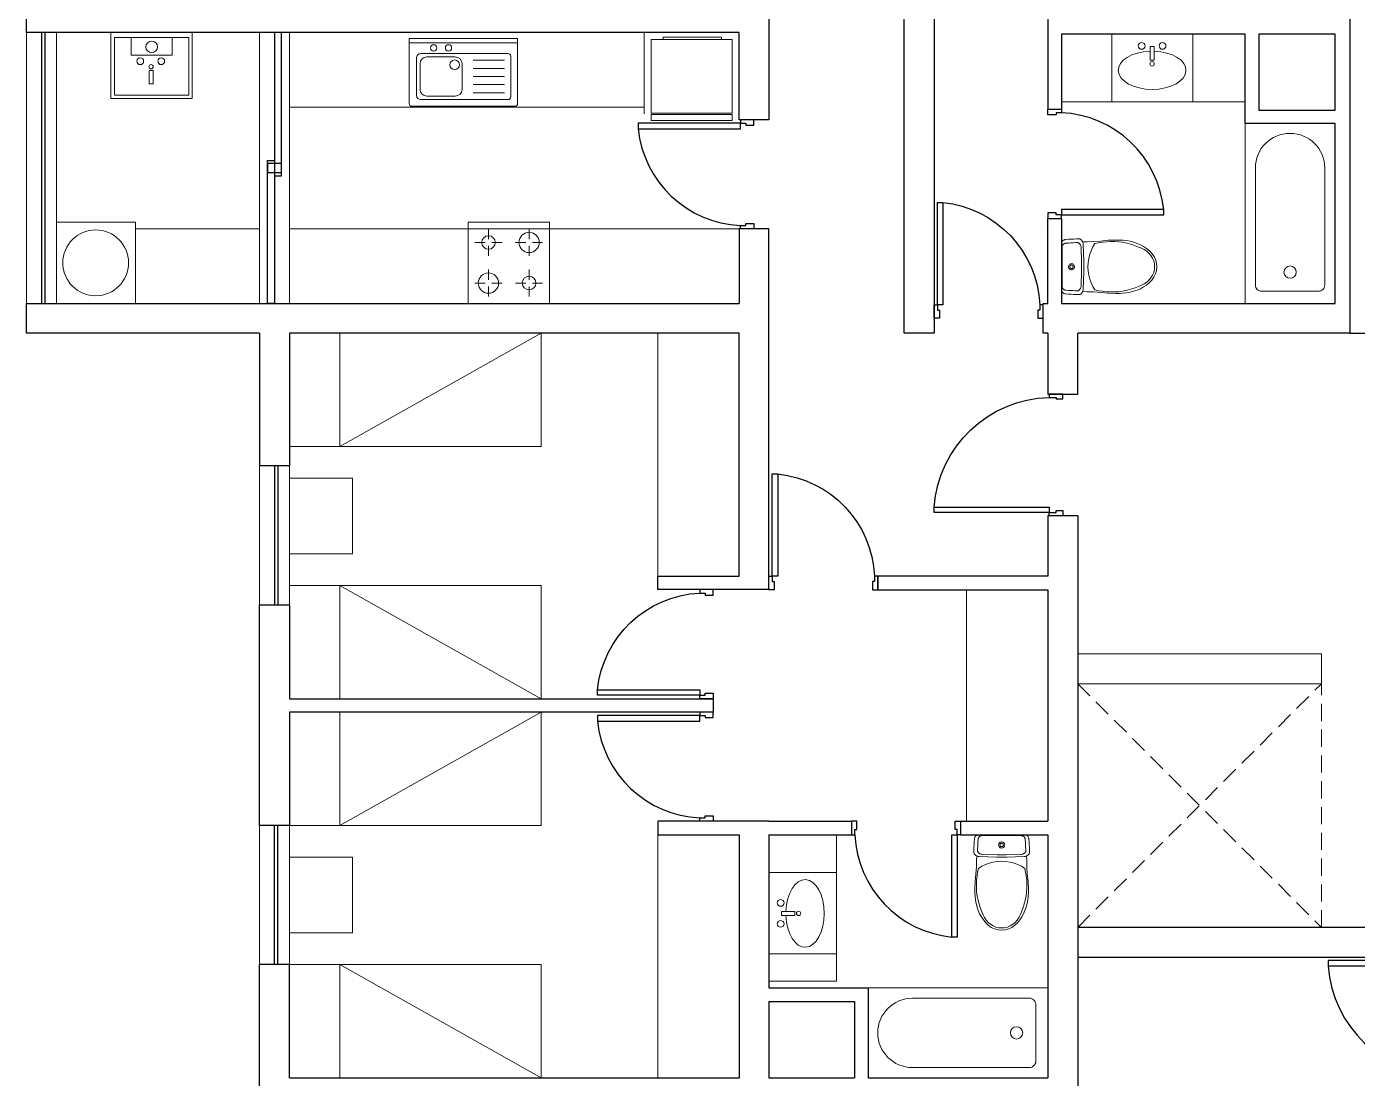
# Model space of a CAD drawing. Header units: inches. Extents: x -2542 to 2785, y 47 to 8827.
# Drawn here: x 308 to 1291, y 4863 to 5640 of the extents above; entities that cross this region are included whole.
import ezdxf

# ---------------------------------------------------------------- set-up
doc = ezdxf.new("R2010")
doc.units = ezdxf.units.IN
doc.header["$MEASUREMENT"] = 0
doc.linetypes.add('DASHED', pattern=[19.05, 12.7, -6.35])
doc.linetypes.add('HIDDEN', pattern=[0.375, 0.25, -0.125])
for name, color, linetype, lineweight in [('01 BLOQUES MUEBLES', 252, 'Continuous', 13), ('01 MUROS', 250, 'Continuous', 9), ('AR-PROYECCION', 7, 'Continuous', 9), ('MURO', 250, 'Continuous', 20)]:
    doc.layers.add(name, color=color, linetype=linetype, lineweight=lineweight)
for name, color, linetype in [('AR-ARTEFACTOS', 7, 'Continuous'), ('PROYECCIÓN', 250, 'DASHED'), ('PUERTA', 252, 'Continuous')]:
    doc.layers.add(name, color=color, linetype=linetype)
doc.layers.add('VIEWPORT', color=2, linetype='Continuous', lineweight=15, plot=False)

# ---------------------------------------------------------------- blocks, each defined once
blk = doc.blocks.new('tina')
at = {"layer": '01 BLOQUES MUEBLES'}
blk.add_lwpolyline([(5757.56, 7708.34), (5757.56, 7575.59), (5823.94, 7575.59), (5823.94, 7708.34)], close=True, dxfattribs=at)
blk.add_lwpolyline([(5765.15, 7694.69), (5765.15, 7608.35, 0.999997), (5816.35, 7608.35), (5816.35, 7694.69, 0.414214), (5811.61, 7699.43), (5769.89, 7699.43, 0.414214)], format="xyb", close=True, dxfattribs=at)
blk.add_circle((5790.75, 7685.21), 4.55, dxfattribs=at)
blk = doc.blocks.new('lavatorio loggia')
at = {"layer": '01 BLOQUES MUEBLES'}
for p, q in [((-6171.93, -1652.08), (-6220.68, -1652.08)), ((-6220.68, -1652.08), (-6220.68, -1712.08)), ((-6174.5, -1654.66), (-6217.07, -1654.66)), ((-6217.07, -1654.66), (-6217.07, -1709.51)), ((-6174.5, -1709.51), (-6174.5, -1654.66)), ((-6171.93, -1712.08), (-6171.93, -1652.08)), ((-6217.07, -1666.98), (-6204.12, -1666.98)), ((-6217.07, -1697.19), (-6217.07, -1666.98)), ((-6204.12, -1666.98), (-6204.12, -1697.19)), ((-6192.72, -1684.01), (-6192.72, -1681.01)), ((-6192.72, -1681.01), (-6182.72, -1681.01)), ((-6192.72, -1684.01), (-6192.72, -1681.01)), ((-6192.72, -1681.01), (-6182.72, -1681.01)), ((-6182.72, -1684.01), (-6192.72, -1684.01)), ((-6182.72, -1684.01), (-6192.72, -1684.01)), ((-6182.72, -1681.01), (-6182.72, -1682.51)), ((-6182.72, -1681.01), (-6182.72, -1682.51)), ((-6182.72, -1682.51), (-6182.72, -1684.01)), ((-6182.72, -1682.51), (-6182.72, -1684.01)), ((-6204.12, -1697.19), (-6217.07, -1697.19)), ((-6217.07, -1709.51), (-6174.5, -1709.51)), ((-6220.68, -1712.08), (-6171.93, -1712.08))]:
    blk.add_line(p, q, dxfattribs=at)
for centre, radius in [((-6210.15, -1682.08), 4.32), ((-6199.51, -1674.97), 2.5), ((-6199.51, -1690.45), 2.5), ((-6195.46, -1682.51), 1.61)]:
    blk.add_circle(centre, radius, dxfattribs=at)
blk = doc.blocks.new('lavamanoss')
at = {"layer": '01 BLOQUES MUEBLES'}
for p, q in [((5937.73, 7604.25), (5937.73, 7607.25)), ((5937.73, 7607.25), (5947.73, 7607.25)), ((5947.73, 7607.25), (5947.73, 7605.75)), ((5947.73, 7605.75), (5947.73, 7604.25)), ((5947.73, 7604.25), (5937.73, 7604.25))]:
    blk.add_line(p, q, dxfattribs=at)
blk.add_lwpolyline([(5906.94, 7635.59), (5906.94, 7575.59), (5956.94, 7575.59), (5956.94, 7635.59)], close=True, dxfattribs=at)
for centre, radius in [((5948.23, 7613.49), 2.5), ((5935, 7605.75), 1.61), ((5948.23, 7598.02), 2.5)]:
    blk.add_circle(centre, radius, dxfattribs=at)
blk.add_ellipse((5930.25, 7605.75), major_axis=(0, -25), ratio=0.565157, start_param=1.634018, end_param=7.79076, dxfattribs=at)
blk = doc.blocks.new('puerta3')
at = {"layer": 'PUERTA'}
for points in [[(6322.7, 7702.4), (6325.2, 7702.4), (6325.2, 7707.4), (6326.7, 7707.4), (6326.7, 7712.4), (6322.7, 7712.4)], [(6412.7, 7702.4), (6410.2, 7702.4), (6410.2, 7707.4), (6409.2, 7707.4), (6409.2, 7712.4), (6412.7, 7712.4)], [(6329.2, 7702.4), (6325.2, 7702.4), (6325.2, 7617.4), (6329.2, 7617.4)]]:
    blk.add_lwpolyline(points, close=True, dxfattribs=at)
blk.add_arc((6322.87, 7704.56), 87.38, 274.14954, 358.5881, dxfattribs=at)
blk = doc.blocks.new('_Lavaplatos_50x80')
at = {"layer": '01 BLOQUES MUEBLES'}
for p, q in [((0.03, -0.8), (0.03, 0)), ((0.11, -0.73), (0.11, -0.085)), ((0.14, -0.055), (0.42, -0.055)), ((0.185, -0.08), (0.375, -0.08)), ((0.45, -0.085), (0.45, -0.385)), ((0.135, -0.34), (0.135, -0.13)), ((0.425, -0.13), (0.425, -0.34)), ((0.375, -0.39), (0.185, -0.39)), ((0.45, -0.385), (0.45, -0.73)), ((0.16, -0.7045), (0.16, -0.4735)), ((0.22, -0.7045), (0.22, -0.4735)), ((0.28, -0.7045), (0.28, -0.4735)), ((0.34, -0.7045), (0.34, -0.4735)), ((0.4, -0.7045), (0.4, -0.4735)), ((0.43, -0.75), (0.13, -0.75))]:
    blk.add_line(p, q, dxfattribs=at)
blk.add_lwpolyline([(0.48, -0.8), (0, -0.8), (0, 0), (0.48, 0, -0.414214), (0.5, -0.02), (0.5, -0.78, -0.414214)], format="xyb", close=True, dxfattribs=at)
for centre, radius in [((0.0682, -0.18), 0.0232), ((0.0682, -0.29), 0.0232), ((0.1927, -0.3357), 0.035)]:
    blk.add_circle(centre, radius, dxfattribs=at)
for centre, radius, start, end in [((0.14, -0.085), 0.03, 90, 180), ((0.185, -0.13), 0.05, 90, 180), ((0.375, -0.13), 0.05, 0, 90), ((0.42, -0.085), 0.03, 0, 90), ((0.185, -0.34), 0.05, 180, 270), ((0.375, -0.34), 0.05, 270, 0), ((0.13, -0.73), 0.02, 180, 270), ((0.43, -0.73), 0.02, 270, 0)]:
    blk.add_arc(centre, radius, start, end, dxfattribs=at)
blk = doc.blocks.new('_Cocina_1')
at = {"layer": '01 BLOQUES MUEBLES', "ltscale": 0.02}
for p, q in [((-0.6, -0.3), (-0.6, 0.3)), ((-0.6, 0.3), (0, 0.3)), ((0, 0.3), (0, -0.3)), ((-0.45, 0.175), (-0.45, 0.25)), ((-0.45, 0.175), (-0.45, 0.25)), ((-0.45, 0.175), (-0.45, 0.25)), ((-0.45, 0.175), (-0.45, 0.25)), ((-0.45, 0.175), (-0.45, 0.25)), ((-0.15, 0.175), (-0.15, 0.25)), ((-0.55, 0.15), (-0.475, 0.15)), ((-0.55, 0.15), (-0.475, 0.15)), ((-0.55, 0.15), (-0.475, 0.15)), ((-0.55, 0.15), (-0.475, 0.15)), ((-0.55, 0.15), (-0.475, 0.15)), ((-0.45, 0.05), (-0.45, 0.125)), ((-0.45, 0.05), (-0.45, 0.125)), ((-0.45, 0.05), (-0.45, 0.125)), ((-0.45, 0.05), (-0.45, 0.125)), ((-0.45, 0.05), (-0.45, 0.125)), ((-0.425, 0.15), (-0.35, 0.15)), ((-0.425, 0.15), (-0.35, 0.15)), ((-0.425, 0.15), (-0.35, 0.15)), ((-0.425, 0.15), (-0.35, 0.15)), ((-0.425, 0.15), (-0.35, 0.15)), ((-0.25, 0.15), (-0.175, 0.15)), ((-0.25, 0.15), (-0.175, 0.15)), ((-0.25, 0.15), (-0.175, 0.15)), ((-0.25, 0.15), (-0.175, 0.15)), ((-0.25, 0.15), (-0.175, 0.15)), ((-0.15, 0.125), (-0.15, 0.05)), ((-0.05, 0.15), (-0.125, 0.15)), ((-0.45, -0.125), (-0.45, -0.05)), ((-0.45, -0.125), (-0.45, -0.05)), ((-0.45, -0.125), (-0.45, -0.05)), ((-0.45, -0.125), (-0.45, -0.05)), ((-0.45, -0.125), (-0.45, -0.05)), ((-0.15, -0.125), (-0.15, -0.05)), ((-0.15, -0.125), (-0.15, -0.05)), ((-0.15, -0.125), (-0.15, -0.05)), ((-0.15, -0.125), (-0.15, -0.05)), ((-0.15, -0.125), (-0.15, -0.05)), ((-0.55, -0.15), (-0.475, -0.15)), ((-0.55, -0.15), (-0.475, -0.15)), ((-0.55, -0.15), (-0.475, -0.15)), ((-0.55, -0.15), (-0.475, -0.15)), ((-0.55, -0.15), (-0.475, -0.15)), ((-0.45, -0.25), (-0.45, -0.175)), ((-0.45, -0.25), (-0.45, -0.175)), ((-0.45, -0.25), (-0.45, -0.175)), ((-0.45, -0.25), (-0.45, -0.175)), ((-0.45, -0.25), (-0.45, -0.175)), ((-0.425, -0.15), (-0.35, -0.15)), ((-0.425, -0.15), (-0.35, -0.15)), ((-0.425, -0.15), (-0.35, -0.15)), ((-0.425, -0.15), (-0.35, -0.15)), ((-0.425, -0.15), (-0.35, -0.15)), ((-0.25, -0.15), (-0.175, -0.15)), ((-0.25, -0.15), (-0.175, -0.15)), ((-0.25, -0.15), (-0.175, -0.15)), ((-0.25, -0.15), (-0.175, -0.15)), ((-0.25, -0.15), (-0.175, -0.15)), ((-0.15, -0.175), (-0.15, -0.25)), ((-0.125, -0.15), (-0.05, -0.15)), ((-0.125, -0.15), (-0.05, -0.15)), ((-0.125, -0.15), (-0.05, -0.15)), ((-0.125, -0.15), (-0.05, -0.15)), ((-0.125, -0.15), (-0.05, -0.15)), ((0, -0.3), (-0.6, -0.3)), ((0, -0.3), (-0.6, -0.3)), ((0, -0.3), (-0.6, -0.3)), ((0, -0.3), (-0.6, -0.3)), ((0, -0.3), (-0.6, -0.3))]:
    blk.add_line(p, q, dxfattribs=at)
for centre, radius in [((-0.45, 0.15), 0.05), ((-0.45, 0.15), 0.05), ((-0.45, 0.15), 0.05), ((-0.45, 0.15), 0.05), ((-0.45, 0.15), 0.05), ((-0.15, 0.15), 0.075), ((-0.15, 0.15), 0.075), ((-0.15, 0.15), 0.075), ((-0.15, 0.15), 0.075), ((-0.15, 0.15), 0.075), ((-0.45, -0.15), 0.075), ((-0.45, -0.15), 0.075), ((-0.45, -0.15), 0.075), ((-0.45, -0.15), 0.075), ((-0.45, -0.15), 0.075), ((-0.15, -0.15), 0.05), ((-0.15, -0.15), 0.05), ((-0.15, -0.15), 0.05), ((-0.15, -0.15), 0.05), ((-0.15, -0.15), 0.05)]:
    blk.add_circle(centre, radius, dxfattribs=at)
blk = doc.blocks.new('lav')
at = {"layer": '01 BLOQUES MUEBLES'}
for p, q in [((53035.94, -1515.88), (53035.94, -1455.88)), ((53035.94, -1455.88), (53040.41, -1455.88)), ((53040.41, -1515.88), (53040.41, -1455.88)), ((53041.37, -1515.88), (53041.37, -1455.88)), ((53041.37, -1455.88), (53095.92, -1455.88)), ((53095.92, -1455.88), (53095.92, -1515.88)), ((53097.55, -1464.75), (53095.92, -1464.75)), ((53097.55, -1507.95), (53097.55, -1464.75)), ((53095.92, -1507.95), (53097.55, -1507.95)), ((53035.94, -1515.88), (53040.41, -1515.88)), ((53095.92, -1515.88), (53041.37, -1515.88))]:
    blk.add_line(p, q, dxfattribs=at)
blk = doc.blocks.new('puerta')
at = {"layer": 'PUERTA'}
for points in [[(6345.46, 7465.59), (6341.46, 7465.59), (6341.46, 7455.59), (6343.96, 7455.59), (6343.96, 7459.59), (6345.46, 7459.59)], [(6418, 7465.59), (6422, 7465.59), (6422, 7455.59), (6419.5, 7455.59), (6419.5, 7459.59), (6418, 7459.59)], [(6347.96, 7455.59), (6343.96, 7455.59), (6343.96, 7380.09), (6347.96, 7380.09)]]:
    blk.add_lwpolyline(points, close=True, dxfattribs=at)
blk.add_arc((6340.04, 7459.24), 79.54, 275.71255, 357.37316, dxfattribs=at)
blk = doc.blocks.new('wcc')
at = {"layer": '01 BLOQUES MUEBLES'}
for p, q in [((5841, 7702.55), (5841.12, 7702.86)), ((5841.12, 7702.86), (5841.26, 7703.18)), ((5841.26, 7703.18), (5841.42, 7703.49)), ((5841.42, 7703.49), (5841.64, 7703.87)), ((5841.64, 7703.87), (5841.89, 7704.16)), ((5841.89, 7704.16), (5842.29, 7704.51)), ((5842.29, 7704.51), (5842.59, 7704.72)), ((5842.59, 7704.72), (5842.92, 7704.84)), ((5842.92, 7704.84), (5843.26, 7704.9)), ((5843.26, 7704.9), (5843.59, 7704.93)), ((5843.59, 7704.93), (5843.91, 7704.94)), ((5843.8, 7702.54), (5843.92, 7702.82)), ((5843.91, 7704.94), (5844.22, 7704.95)), ((5843.92, 7702.82), (5844.06, 7703.09)), ((5844.06, 7703.09), (5844.25, 7703.41)), ((5844.22, 7704.95), (5860.94, 7704.96)), ((5844.25, 7703.41), (5844.47, 7703.67)), ((5844.47, 7703.67), (5844.81, 7703.97)), ((5844.81, 7703.97), (5845.07, 7704.15)), ((5845.07, 7704.15), (5845.35, 7704.26)), ((5845.35, 7704.26), (5845.65, 7704.31)), ((5845.65, 7704.31), (5845.93, 7704.33)), ((5845.93, 7704.33), (5846.21, 7704.34)), ((5846.21, 7704.34), (5846.48, 7704.35)), ((5846.48, 7704.35), (5860.94, 7704.36)), ((5860.94, 7704.96), (5877.67, 7704.94)), ((5860.94, 7704.36), (5875.41, 7704.34)), ((5875.41, 7704.34), (5875.67, 7704.34)), ((5875.67, 7704.34), (5875.95, 7704.32)), ((5875.95, 7704.32), (5876.24, 7704.3)), ((5876.24, 7704.3), (5876.54, 7704.25)), ((5876.54, 7704.25), (5876.82, 7704.14)), ((5876.82, 7704.14), (5877.08, 7703.96)), ((5877.08, 7703.96), (5877.42, 7703.66)), ((5877.42, 7703.66), (5877.64, 7703.41)), ((5877.64, 7703.41), (5877.83, 7703.08)), ((5877.67, 7704.94), (5877.98, 7704.94)), ((5877.83, 7703.08), (5877.97, 7702.81)), ((5877.97, 7702.81), (5878.09, 7702.54)), ((5877.98, 7704.94), (5878.3, 7704.92)), ((5878.3, 7704.92), (5878.63, 7704.89)), ((5878.63, 7704.89), (5878.97, 7704.83)), ((5878.97, 7704.83), (5879.3, 7704.71)), ((5879.3, 7704.71), (5879.6, 7704.5)), ((5879.6, 7704.5), (5880, 7704.15)), ((5880, 7704.15), (5880.25, 7703.86)), ((5880.25, 7703.86), (5880.47, 7703.48)), ((5880.47, 7703.48), (5880.63, 7703.17)), ((5880.63, 7703.17), (5880.77, 7702.85)), ((5880.77, 7702.85), (5880.89, 7702.54)), ((5840.33, 7691.82), (5840.4, 7693.79)), ((5840.4, 7693.79), (5840.5, 7695.76)), ((5840.5, 7695.76), (5840.6, 7697.73)), ((5840.6, 7697.73), (5840.7, 7699.7)), ((5840.7, 7699.7), (5840.8, 7701.67)), ((5840.8, 7701.67), (5840.84, 7701.96)), ((5840.84, 7701.96), (5840.9, 7702.25)), ((5840.9, 7702.25), (5841, 7702.55)), ((5843.12, 7693), (5843.17, 7694.7)), ((5843.14, 7692.79), (5843.12, 7693)), ((5843.17, 7694.7), (5843.26, 7696.4)), ((5843.26, 7696.4), (5843.35, 7698.11)), ((5843.35, 7698.11), (5843.44, 7699.81)), ((5843.44, 7699.81), (5843.52, 7701.52)), ((5843.52, 7701.52), (5843.55, 7701.76)), ((5843.55, 7701.76), (5843.61, 7702.02)), ((5843.61, 7702.02), (5843.69, 7702.28)), ((5843.69, 7702.28), (5843.8, 7702.54)), ((5858.76, 7697.96), (5858.7, 7697.46)), ((5858.7, 7697.46), (5858.75, 7696.95)), ((5858.75, 7696.95), (5858.92, 7696.51)), ((5858.93, 7698.44), (5858.76, 7697.96)), ((5858.92, 7696.51), (5859.17, 7696.1)), ((5859.19, 7698.86), (5858.93, 7698.44)), ((5859.17, 7696.1), (5859.56, 7695.71)), ((5859.55, 7699.22), (5859.19, 7698.86)), ((5859.95, 7699.47), (5859.55, 7699.22)), ((5859.56, 7695.71), (5859.97, 7695.46)), ((5859.73, 7697.84), (5859.68, 7697.45)), ((5859.68, 7697.45), (5859.73, 7697.08)), ((5859.92, 7698.2), (5859.73, 7697.84)), ((5859.73, 7697.08), (5859.91, 7696.75)), ((5859.91, 7696.75), (5860.18, 7696.45)), ((5860.2, 7698.48), (5859.92, 7698.2)), ((5860.41, 7699.65), (5859.95, 7699.47)), ((5859.97, 7695.46), (5860.43, 7695.28)), ((5860.18, 7696.45), (5860.53, 7696.26)), ((5860.56, 7698.66), (5860.2, 7698.48)), ((5860.94, 7699.7), (5860.41, 7699.65)), ((5860.43, 7695.28), (5860.94, 7695.22)), ((5860.53, 7696.26), (5860.94, 7696.2)), ((5860.94, 7698.72), (5860.56, 7698.66)), ((5860.94, 7699.7), (5861.47, 7699.65)), ((5860.94, 7698.72), (5861.33, 7698.66)), ((5861.35, 7696.26), (5860.94, 7696.2)), ((5861.46, 7695.28), (5860.94, 7695.22)), ((5861.33, 7698.66), (5861.69, 7698.48)), ((5861.71, 7696.45), (5861.35, 7696.26)), ((5861.91, 7695.45), (5861.46, 7695.28)), ((5861.47, 7699.65), (5861.94, 7699.47)), ((5861.69, 7698.48), (5861.97, 7698.2)), ((5861.98, 7696.75), (5861.71, 7696.45)), ((5862.33, 7695.71), (5861.91, 7695.45)), ((5861.94, 7699.47), (5862.34, 7699.22)), ((5861.97, 7698.2), (5862.15, 7697.84)), ((5862.15, 7697.08), (5861.98, 7696.75)), ((5862.15, 7697.84), (5862.2, 7697.45)), ((5862.2, 7697.45), (5862.15, 7697.08)), ((5862.71, 7696.1), (5862.33, 7695.71)), ((5862.34, 7699.22), (5862.7, 7698.86)), ((5862.7, 7698.86), (5862.96, 7698.44)), ((5862.97, 7696.51), (5862.71, 7696.1)), ((5862.96, 7698.44), (5863.13, 7697.96)), ((5863.14, 7696.95), (5862.97, 7696.51)), ((5863.13, 7697.96), (5863.18, 7697.45)), ((5863.18, 7697.45), (5863.14, 7696.95)), ((5878.09, 7702.54), (5878.19, 7702.27)), ((5878.19, 7702.27), (5878.28, 7702.01)), ((5878.28, 7702.01), (5878.34, 7701.75)), ((5878.34, 7701.75), (5878.36, 7701.51)), ((5878.36, 7701.51), (5878.45, 7699.8)), ((5878.45, 7699.8), (5878.54, 7698.1)), ((5878.54, 7698.1), (5878.62, 7696.39)), ((5878.62, 7696.39), (5878.71, 7694.69)), ((5878.71, 7694.69), (5878.76, 7692.99)), ((5878.76, 7692.99), (5878.74, 7692.78)), ((5880.89, 7702.54), (5880.98, 7702.24)), ((5880.98, 7702.24), (5881.05, 7701.95)), ((5881.05, 7701.95), (5881.09, 7701.66)), ((5881.09, 7701.66), (5881.19, 7699.69)), ((5881.19, 7699.69), (5881.29, 7697.72)), ((5881.29, 7697.72), (5881.39, 7695.75)), ((5881.39, 7695.75), (5881.49, 7693.78)), ((5881.49, 7693.78), (5881.55, 7691.81)), ((5840.36, 7691.58), (5840.33, 7691.82)), ((5840.44, 7691.31), (5840.36, 7691.58)), ((5840.57, 7691.02), (5840.44, 7691.31)), ((5840.77, 7690.72), (5840.57, 7691.02)), ((5841.03, 7690.42), (5840.77, 7690.72)), ((5841.33, 7690.14), (5841.03, 7690.42)), ((5841.65, 7689.86), (5841.33, 7690.14)), ((5842, 7689.62), (5841.65, 7689.86)), ((5842.36, 7689.44), (5842, 7689.62)), ((5842.29, 7681.34), (5842.44, 7685.86)), ((5842.58, 7689.35), (5842.36, 7689.44)), ((5842.44, 7685.86), (5842.58, 7689.35)), ((5842.58, 7689.35), (5843.06, 7689.16)), ((5843.06, 7689.16), (5843.53, 7689)), ((5843.21, 7692.56), (5843.14, 7692.79)), ((5843.32, 7692.3), (5843.21, 7692.56)), ((5843.5, 7692.04), (5843.32, 7692.3)), ((5843.72, 7691.79), (5843.5, 7692.04)), ((5843.53, 7689), (5843.97, 7688.89)), ((5843.98, 7691.54), (5843.72, 7691.79)), ((5843.97, 7688.89), (5844.28, 7688.86)), ((5844.26, 7691.3), (5843.98, 7691.54)), ((5844.56, 7691.09), (5844.26, 7691.3)), ((5844.28, 7688.86), (5857.12, 7688.48)), ((5844.87, 7690.93), (5844.56, 7691.09)), ((5845.06, 7690.86), (5844.87, 7690.93)), ((5845.06, 7690.86), (5845.48, 7690.69)), ((5845.48, 7690.69), (5845.88, 7690.56)), ((5845.88, 7690.56), (5846.26, 7690.46)), ((5846.26, 7690.46), (5846.53, 7690.43)), ((5846.53, 7690.43), (5857.63, 7690.11)), ((5851.69, 7683.96), (5848.59, 7682.78)), ((5854.74, 7684.82), (5851.69, 7683.96)), ((5857.77, 7685.3), (5854.74, 7684.82)), ((5857.12, 7688.48), (5860.94, 7688.48)), ((5857.63, 7690.11), (5860.94, 7690.11)), ((5860.94, 7685.5), (5857.77, 7685.3)), ((5864.25, 7690.11), (5860.94, 7690.11)), ((5864.77, 7688.48), (5860.94, 7688.48)), ((5860.94, 7685.5), (5864.11, 7685.3)), ((5864.11, 7685.3), (5867.13, 7684.81)), ((5875.35, 7690.42), (5864.25, 7690.11)), ((5877.61, 7688.85), (5864.77, 7688.48)), ((5867.13, 7684.81), (5870.18, 7683.95)), ((5870.18, 7683.95), (5873.28, 7682.78)), ((5875.62, 7690.46), (5875.35, 7690.42)), ((5876, 7690.55), (5875.62, 7690.46)), ((5876.41, 7690.68), (5876, 7690.55)), ((5876.82, 7690.85), (5876.41, 7690.68)), ((5877.01, 7690.92), (5876.82, 7690.85)), ((5877.32, 7691.09), (5877.01, 7690.92)), ((5877.63, 7691.29), (5877.32, 7691.09)), ((5877.92, 7688.89), (5877.61, 7688.85)), ((5877.9, 7691.53), (5877.63, 7691.29)), ((5878.16, 7691.78), (5877.9, 7691.53)), ((5878.35, 7689), (5877.92, 7688.89)), ((5878.38, 7692.04), (5878.16, 7691.78)), ((5878.82, 7689.15), (5878.35, 7689)), ((5878.56, 7692.29), (5878.38, 7692.04)), ((5878.67, 7692.55), (5878.56, 7692.29)), ((5878.74, 7692.78), (5878.67, 7692.55)), ((5879.3, 7689.34), (5878.82, 7689.15)), ((5879.52, 7689.43), (5879.3, 7689.34)), ((5879.3, 7689.34), (5879.44, 7685.85)), ((5879.44, 7685.85), (5879.59, 7681.33)), ((5879.88, 7689.61), (5879.52, 7689.43)), ((5880.23, 7689.85), (5879.88, 7689.61)), ((5880.55, 7690.13), (5880.23, 7689.85)), ((5880.85, 7690.41), (5880.55, 7690.13)), ((5881.11, 7690.71), (5880.85, 7690.41)), ((5881.31, 7691.01), (5881.11, 7690.71)), ((5881.44, 7691.3), (5881.31, 7691.01)), ((5881.52, 7691.57), (5881.44, 7691.3)), ((5881.55, 7691.81), (5881.52, 7691.57)), ((5841.44, 7670.39), (5842, 7675.94)), ((5842, 7675.94), (5842.29, 7681.34)), ((5842.81, 7674.61), (5842.46, 7671.53)), ((5843.21, 7677.48), (5842.81, 7674.61)), ((5843.8, 7680.18), (5843.21, 7677.48)), ((5846.24, 7681.71), (5843.8, 7680.18)), ((5848.59, 7682.78), (5846.24, 7681.71)), ((5873.28, 7682.78), (5875.64, 7681.7)), ((5875.64, 7681.7), (5878.07, 7680.18)), ((5878.07, 7680.18), (5878.66, 7677.47)), ((5878.66, 7677.47), (5879.06, 7674.6)), ((5879.06, 7674.6), (5879.42, 7671.52)), ((5879.59, 7681.33), (5879.88, 7675.93)), ((5879.88, 7675.93), (5880.43, 7670.38)), ((5841.2, 7664.86), (5841.44, 7670.39)), ((5841.2, 7662.18), (5841.2, 7664.86)), ((5842.46, 7671.53), (5842.29, 7668.51)), ((5842.29, 7668.51), (5842.29, 7665.62)), ((5842.29, 7665.62), (5842.45, 7662.61)), ((5879.58, 7665.61), (5879.41, 7662.61)), ((5879.42, 7671.52), (5879.58, 7668.5)), ((5879.58, 7668.5), (5879.58, 7665.61)), ((5880.43, 7670.38), (5880.67, 7664.85)), ((5880.67, 7664.85), (5880.67, 7662.17)), ((5841.31, 7659.5), (5841.2, 7662.18)), ((5841.62, 7656.87), (5841.31, 7659.5)), ((5842.11, 7654.23), (5841.62, 7656.87)), ((5842.8, 7651.65), (5842.11, 7654.23)), ((5842.45, 7662.61), (5842.83, 7659.83)), ((5842.83, 7659.83), (5843.52, 7656.45)), ((5843.52, 7656.45), (5844.49, 7652.95)), ((5878.34, 7656.44), (5877.38, 7652.95)), ((5879.04, 7659.82), (5878.34, 7656.44)), ((5879.41, 7662.61), (5879.04, 7659.82)), ((5879.75, 7654.22), (5879.06, 7651.64)), ((5880.25, 7656.86), (5879.75, 7654.22)), ((5880.56, 7659.49), (5880.25, 7656.86)), ((5880.67, 7662.17), (5880.56, 7659.49)), ((5843.68, 7649.15), (5842.8, 7651.65)), ((5844.7, 7646.65), (5843.68, 7649.15)), ((5844.49, 7652.95), (5845.39, 7650.49)), ((5845.99, 7644.34), (5844.7, 7646.65)), ((5845.39, 7650.49), (5846.36, 7648.05)), ((5847.43, 7642.11), (5845.99, 7644.34)), ((5846.36, 7648.05), (5847.29, 7645.88)), ((5847.29, 7645.88), (5848.31, 7643.9)), ((5848.31, 7643.9), (5849.53, 7641.98)), ((5873.55, 7643.89), (5872.33, 7641.98)), ((5874.57, 7645.87), (5873.55, 7643.89)), ((5875.87, 7644.34), (5874.43, 7642.11)), ((5875.5, 7648.04), (5874.57, 7645.87)), ((5876.47, 7650.48), (5875.5, 7648.04)), ((5877.15, 7646.65), (5875.87, 7644.34)), ((5877.38, 7652.95), (5876.47, 7650.48)), ((5878.18, 7649.14), (5877.15, 7646.65)), ((5879.06, 7651.64), (5878.18, 7649.14)), ((5849.19, 7640.01), (5847.43, 7642.11)), ((5851.1, 7638.2), (5849.19, 7640.01)), ((5849.53, 7641.98), (5851.03, 7640.32)), ((5851.03, 7640.32), (5852.72, 7638.87)), ((5853.32, 7636.62), (5851.1, 7638.2)), ((5852.72, 7638.87), (5854.64, 7637.75)), ((5855.68, 7635.41), (5853.32, 7636.62)), ((5854.64, 7637.75), (5856.65, 7636.84)), ((5858.27, 7634.72), (5855.68, 7635.41)), ((5856.65, 7636.84), (5858.8, 7636.3)), ((5860.93, 7634.45), (5858.27, 7634.72)), ((5858.8, 7636.3), (5860.93, 7636.17)), ((5863.05, 7636.3), (5860.93, 7636.17)), ((5863.59, 7634.72), (5860.93, 7634.45)), ((5865.21, 7636.83), (5863.05, 7636.3)), ((5866.18, 7635.41), (5863.59, 7634.72)), ((5867.21, 7637.74), (5865.21, 7636.83)), ((5868.54, 7636.61), (5866.18, 7635.41)), ((5869.14, 7638.87), (5867.21, 7637.74)), ((5870.76, 7638.2), (5868.54, 7636.61)), ((5870.83, 7640.31), (5869.14, 7638.87)), ((5872.67, 7640.01), (5870.76, 7638.2)), ((5872.33, 7641.98), (5870.83, 7640.31)), ((5874.43, 7642.11), (5872.67, 7640.01))]:
    blk.add_line(p, q, dxfattribs=at)

msp = doc.modelspace()

# ---------------------------------------------------------------- linework, layer by layer
at = {"layer": '01 BLOQUES MUEBLES', "color": 7, "ltscale": 25}
for p, q in [((687.94, 5413.35), (539.21, 5329.68)), ((687.94, 5143.35), (539.21, 5227.01)), ((1002.02, 5223.85), (1002.02, 5223.85)), ((1002.02, 5223.85), (1002.02, 5052.81)), ((502.02, 5133.35), (502.02, 5049.68)), ((687.94, 5133.35), (502.02, 5133.35)), ((539.21, 5133.35), (539.21, 5049.68)), ((687.94, 5133.35), (539.21, 5049.68)), ((687.94, 5049.68), (687.94, 5133.35)), ((502.02, 5049.68), (687.94, 5049.68)), ((774.02, 5042.81), (774.02, 4863.35)), ((906.02, 5042.81), (906.02, 4934.72)), ((502.02, 4863.35), (502.02, 4947.01)), ((502.02, 4947.01), (687.94, 4947.01)), ((687.94, 4863.35), (539.21, 4947.01)), ((539.21, 4863.35), (539.21, 4947.01)), ((687.94, 4947.01), (687.94, 4863.35)), ((906.02, 4934.72), (856.02, 4934.72)), ((687.94, 4863.35), (502.02, 4863.35))]:
    msp.add_line(p, q, dxfattribs=at)
at = {"layer": '01 BLOQUES MUEBLES', "color": 7}
for p, q in [((1007.84, 5040.1), (1007.94, 5040.4)), ((1007.94, 5040.4), (1008.06, 5040.71)), ((1008.06, 5040.71), (1008.2, 5041.02)), ((1008.2, 5041.02), (1008.36, 5041.34)), ((1008.36, 5041.34), (1008.58, 5041.71)), ((1008.58, 5041.71), (1008.83, 5042.01)), ((1008.83, 5042.01), (1009.23, 5042.35)), ((1009.23, 5042.35), (1009.53, 5042.56)), ((1009.53, 5042.56), (1009.86, 5042.69)), ((1009.86, 5042.69), (1010.2, 5042.74)), ((1010.2, 5042.74), (1010.53, 5042.77)), ((1010.53, 5042.77), (1010.85, 5042.79)), ((1010.64, 5040.12), (1010.74, 5040.39)), ((1010.74, 5040.39), (1010.86, 5040.66)), ((1010.85, 5042.79), (1011.16, 5042.8)), ((1010.86, 5040.66), (1011, 5040.93)), ((1011, 5040.93), (1011.19, 5041.26)), ((1011.16, 5042.8), (1027.89, 5042.8)), ((1011.19, 5041.26), (1011.41, 5041.51)), ((1011.41, 5041.51), (1011.75, 5041.81)), ((1011.75, 5041.81), (1012.01, 5041.99)), ((1012.01, 5041.99), (1012.29, 5042.1)), ((1012.29, 5042.1), (1012.59, 5042.15)), ((1012.59, 5042.15), (1012.88, 5042.17)), ((1012.88, 5042.17), (1013.15, 5042.19)), ((1013.15, 5042.19), (1013.42, 5042.2)), ((1013.42, 5042.2), (1027.89, 5042.2)), ((1027.89, 5042.8), (1044.61, 5042.79)), ((1027.89, 5042.2), (1042.35, 5042.19)), ((1042.35, 5042.19), (1042.62, 5042.18)), ((1042.62, 5042.18), (1042.9, 5042.17)), ((1042.9, 5042.17), (1043.18, 5042.14)), ((1043.18, 5042.14), (1043.48, 5042.1)), ((1043.48, 5042.1), (1043.76, 5041.99)), ((1043.76, 5041.99), (1044.02, 5041.81)), ((1044.02, 5041.81), (1044.36, 5041.5)), ((1044.36, 5041.5), (1044.58, 5041.25)), ((1044.58, 5041.25), (1044.77, 5040.93)), ((1044.61, 5042.79), (1044.92, 5042.78)), ((1044.77, 5040.93), (1044.91, 5040.65)), ((1044.91, 5040.65), (1045.03, 5040.38)), ((1044.92, 5042.78), (1045.24, 5042.76)), ((1045.03, 5040.38), (1045.13, 5040.11)), ((1045.24, 5042.76), (1045.57, 5042.74)), ((1045.57, 5042.74), (1045.91, 5042.68)), ((1045.91, 5042.68), (1046.24, 5042.55)), ((1046.24, 5042.55), (1046.54, 5042.35)), ((1046.54, 5042.35), (1046.94, 5042)), ((1046.94, 5042), (1047.19, 5041.7)), ((1047.19, 5041.7), (1047.41, 5041.33)), ((1047.41, 5041.33), (1047.57, 5041.01)), ((1047.57, 5041.01), (1047.71, 5040.7)), ((1047.71, 5040.7), (1047.83, 5040.39)), ((1047.83, 5040.39), (1047.92, 5040.09)), ((1007.28, 5029.67), (1007.34, 5031.64)), ((1007.34, 5031.64), (1007.44, 5033.61)), ((1007.44, 5033.61), (1007.54, 5035.58)), ((1007.54, 5035.58), (1007.64, 5037.55)), ((1007.64, 5037.55), (1007.74, 5039.52)), ((1007.74, 5039.52), (1007.78, 5039.8)), ((1007.78, 5039.8), (1007.84, 5040.1)), ((1010.06, 5030.84), (1010.11, 5032.54)), ((1010.08, 5030.63), (1010.06, 5030.84)), ((1010.15, 5030.4), (1010.08, 5030.63)), ((1010.11, 5032.54), (1010.2, 5034.25)), ((1010.26, 5030.15), (1010.15, 5030.4)), ((1010.2, 5034.25), (1010.29, 5035.95)), ((1010.29, 5035.95), (1010.38, 5037.66)), ((1010.38, 5037.66), (1010.46, 5039.36)), ((1010.46, 5039.36), (1010.49, 5039.61)), ((1010.49, 5039.61), (1010.55, 5039.86)), ((1010.55, 5039.86), (1010.64, 5040.12)), ((1025.7, 5035.8), (1025.64, 5035.3)), ((1025.64, 5035.3), (1025.69, 5034.8)), ((1025.69, 5034.8), (1025.86, 5034.36)), ((1025.87, 5036.28), (1025.7, 5035.8)), ((1025.86, 5034.36), (1026.11, 5033.95)), ((1026.13, 5036.71), (1025.87, 5036.28)), ((1026.11, 5033.95), (1026.5, 5033.56)), ((1026.49, 5037.07), (1026.13, 5036.71)), ((1026.89, 5037.32), (1026.49, 5037.07)), ((1026.5, 5033.56), (1026.91, 5033.3)), ((1026.67, 5035.68), (1026.62, 5035.29)), ((1026.62, 5035.29), (1026.67, 5034.92)), ((1026.86, 5036.04), (1026.67, 5035.68)), ((1026.67, 5034.92), (1026.85, 5034.6)), ((1026.85, 5034.6), (1027.12, 5034.29)), ((1027.14, 5036.32), (1026.86, 5036.04)), ((1027.35, 5037.49), (1026.89, 5037.32)), ((1026.91, 5033.3), (1027.37, 5033.12)), ((1027.12, 5034.29), (1027.47, 5034.11)), ((1027.5, 5036.51), (1027.14, 5036.32)), ((1027.88, 5037.55), (1027.35, 5037.49)), ((1027.37, 5033.12), (1027.88, 5033.06)), ((1027.47, 5034.11), (1027.88, 5034.04)), ((1027.88, 5036.57), (1027.5, 5036.51)), ((1027.88, 5037.55), (1028.42, 5037.49)), ((1027.88, 5036.57), (1028.27, 5036.51)), ((1028.29, 5034.11), (1027.88, 5034.04)), ((1028.4, 5033.12), (1027.88, 5033.06)), ((1028.27, 5036.51), (1028.63, 5036.32)), ((1028.65, 5034.29), (1028.29, 5034.11)), ((1028.85, 5033.3), (1028.4, 5033.12)), ((1028.42, 5037.49), (1028.88, 5037.32)), ((1028.63, 5036.32), (1028.91, 5036.04)), ((1028.92, 5034.6), (1028.65, 5034.29)), ((1029.27, 5033.56), (1028.85, 5033.3)), ((1028.88, 5037.32), (1029.28, 5037.07)), ((1028.91, 5036.04), (1029.09, 5035.68)), ((1029.09, 5034.92), (1028.92, 5034.6)), ((1029.09, 5035.68), (1029.14, 5035.29)), ((1029.14, 5035.29), (1029.09, 5034.92)), ((1029.65, 5033.95), (1029.27, 5033.56)), ((1029.28, 5037.07), (1029.64, 5036.71)), ((1029.64, 5036.71), (1029.9, 5036.28)), ((1029.91, 5034.36), (1029.65, 5033.95)), ((1029.9, 5036.28), (1030.07, 5035.8)), ((1030.08, 5034.8), (1029.91, 5034.36)), ((1030.07, 5035.8), (1030.12, 5035.3)), ((1030.12, 5035.3), (1030.08, 5034.8)), ((1045.13, 5040.11), (1045.22, 5039.85)), ((1045.22, 5039.85), (1045.28, 5039.6)), ((1045.28, 5039.6), (1045.31, 5039.35)), ((1045.31, 5039.35), (1045.39, 5037.65)), ((1045.39, 5037.65), (1045.48, 5035.94)), ((1045.48, 5035.94), (1045.56, 5034.24)), ((1045.56, 5034.24), (1045.65, 5032.53)), ((1045.68, 5030.63), (1045.62, 5030.39)), ((1045.65, 5032.53), (1045.71, 5030.83)), ((1045.71, 5030.83), (1045.68, 5030.63)), ((1047.92, 5040.09), (1047.99, 5039.79)), ((1047.99, 5039.79), (1048.03, 5039.51)), ((1048.03, 5039.51), (1048.13, 5037.54)), ((1048.13, 5037.54), (1048.23, 5035.57)), ((1048.23, 5035.57), (1048.33, 5033.6)), ((1048.33, 5033.6), (1048.43, 5031.63)), ((1048.43, 5031.63), (1048.49, 5029.66)), ((548.5, 5026.24), (502.02, 5026.24)), ((502.02, 5026.24), (502.02, 4970.46)), ((548.5, 4970.46), (548.5, 5026.24)), ((1007.3, 5029.43), (1007.28, 5029.67)), ((1007.38, 5029.16), (1007.3, 5029.43)), ((1007.51, 5028.87), (1007.38, 5029.16)), ((1007.72, 5028.57), (1007.51, 5028.87)), ((1007.97, 5028.27), (1007.72, 5028.57)), ((1008.27, 5027.98), (1007.97, 5028.27)), ((1008.59, 5027.71), (1008.27, 5027.98)), ((1008.94, 5027.47), (1008.59, 5027.71)), ((1009.3, 5027.28), (1008.94, 5027.47)), ((1009.23, 5019.19), (1009.38, 5023.71)), ((1009.52, 5027.2), (1009.3, 5027.28)), ((1009.38, 5023.71), (1009.52, 5027.2)), ((1009.52, 5027.2), (1010, 5027)), ((1010, 5027), (1010.47, 5026.85)), ((1010.44, 5029.89), (1010.26, 5030.15)), ((1010.66, 5029.63), (1010.44, 5029.89)), ((1010.47, 5026.85), (1010.91, 5026.74)), ((1010.92, 5029.38), (1010.66, 5029.63)), ((1010.91, 5026.74), (1011.22, 5026.7)), ((1011.2, 5029.15), (1010.92, 5029.38)), ((1011.5, 5028.94), (1011.2, 5029.15)), ((1011.22, 5026.7), (1024.06, 5026.33)), ((1011.81, 5028.78), (1011.5, 5028.94)), ((1012, 5028.7), (1011.81, 5028.78)), ((1012, 5028.7), (1012.42, 5028.54)), ((1012.42, 5028.54), (1012.82, 5028.4)), ((1012.82, 5028.4), (1013.2, 5028.31)), ((1015.54, 5020.63), (1013.18, 5019.56)), ((1013.2, 5028.31), (1013.47, 5028.28)), ((1013.47, 5028.28), (1024.57, 5027.95)), ((1018.63, 5021.8), (1015.54, 5020.63)), ((1021.69, 5022.66), (1018.63, 5021.8)), ((1024.71, 5023.14), (1021.69, 5022.66)), ((1024.06, 5026.33), (1027.88, 5026.33)), ((1024.57, 5027.95), (1027.88, 5027.95)), ((1027.88, 5023.34), (1024.71, 5023.14)), ((1031.19, 5027.95), (1027.88, 5027.95)), ((1031.71, 5026.33), (1027.88, 5026.33)), ((1027.88, 5023.34), (1031.05, 5023.14)), ((1031.05, 5023.14), (1034.07, 5022.66)), ((1042.3, 5028.27), (1031.19, 5027.95)), ((1044.55, 5026.69), (1031.71, 5026.33)), ((1034.07, 5022.66), (1037.13, 5021.8)), ((1037.13, 5021.8), (1040.22, 5020.62)), ((1040.22, 5020.62), (1042.58, 5019.55)), ((1042.56, 5028.3), (1042.3, 5028.27)), ((1042.94, 5028.4), (1042.56, 5028.3)), ((1043.35, 5028.53), (1042.94, 5028.4)), ((1043.76, 5028.7), (1043.35, 5028.53)), ((1043.95, 5028.77), (1043.76, 5028.7)), ((1044.27, 5028.93), (1043.95, 5028.77)), ((1044.57, 5029.14), (1044.27, 5028.93)), ((1044.86, 5026.73), (1044.55, 5026.69)), ((1044.84, 5029.38), (1044.57, 5029.14)), ((1045.1, 5029.62), (1044.84, 5029.38)), ((1045.29, 5026.84), (1044.86, 5026.73)), ((1045.32, 5029.88), (1045.1, 5029.62)), ((1045.76, 5026.99), (1045.29, 5026.84)), ((1045.5, 5030.14), (1045.32, 5029.88)), ((1045.62, 5030.39), (1045.5, 5030.14)), ((1046.25, 5027.19), (1045.76, 5026.99)), ((1046.46, 5027.27), (1046.25, 5027.19)), ((1046.25, 5027.19), (1046.38, 5023.7)), ((1046.38, 5023.7), (1046.53, 5019.18)), ((1046.82, 5027.46), (1046.46, 5027.27)), ((1047.17, 5027.7), (1046.82, 5027.46)), ((1047.49, 5027.97), (1047.17, 5027.7)), ((1047.79, 5028.26), (1047.49, 5027.97)), ((1048.05, 5028.56), (1047.79, 5028.26)), ((1048.25, 5028.86), (1048.05, 5028.56)), ((1048.39, 5029.15), (1048.25, 5028.86)), ((1048.46, 5029.42), (1048.39, 5029.15)), ((1048.49, 5029.66), (1048.46, 5029.42)), ((1008.38, 5008.24), (1008.94, 5013.79)), ((1008.94, 5013.79), (1009.23, 5019.19)), ((1009.75, 5012.46), (1009.4, 5009.38)), ((1010.16, 5015.32), (1009.75, 5012.46)), ((1010.74, 5018.03), (1010.16, 5015.32)), ((1013.18, 5019.56), (1010.74, 5018.03)), ((1042.58, 5019.55), (1045.01, 5018.02)), ((1045.01, 5018.02), (1045.6, 5015.31)), ((1045.6, 5015.31), (1046, 5012.45)), ((1046, 5012.45), (1046.36, 5009.37)), ((1046.53, 5019.18), (1046.82, 5013.78)), ((1046.82, 5013.78), (1047.37, 5008.23)), ((1008.14, 5002.71), (1008.38, 5008.24)), ((1008.14, 5000.02), (1008.14, 5002.71)), ((1009.24, 5006.35), (1009.23, 5003.46)), ((1009.23, 5003.46), (1009.39, 5000.46)), ((1009.4, 5009.38), (1009.24, 5006.35)), ((1046.52, 5003.45), (1046.35, 5000.45)), ((1046.36, 5009.37), (1046.52, 5006.34)), ((1046.52, 5006.34), (1046.52, 5003.45)), ((1047.37, 5008.23), (1047.61, 5002.7)), ((1047.61, 5002.7), (1047.61, 5000.01)), ((1008.25, 4997.35), (1008.14, 5000.02)), ((1008.56, 4994.71), (1008.25, 4997.35)), ((1009.05, 4992.08), (1008.56, 4994.71)), ((1009.75, 4989.49), (1009.05, 4992.08)), ((1009.39, 5000.46), (1009.77, 4997.67)), ((1009.77, 4997.67), (1010.46, 4994.3)), ((1010.46, 4994.3), (1011.43, 4990.8)), ((1045.28, 4994.29), (1044.32, 4990.79)), ((1045.98, 4997.66), (1045.28, 4994.29)), ((1046.35, 5000.45), (1045.98, 4997.66)), ((1046.69, 4992.07), (1046, 4989.49)), ((1047.19, 4994.7), (1046.69, 4992.07)), ((1047.5, 4997.34), (1047.19, 4994.7)), ((1047.61, 5000.01), (1047.5, 4997.34)), ((865.23, 4984.76), (865.23, 4986.26)), ((865.23, 4986.26), (875.23, 4986.26)), ((865.23, 4983.26), (865.23, 4984.76)), ((875.23, 4983.26), (865.23, 4983.26)), ((875.23, 4986.26), (875.23, 4983.26)), ((1010.62, 4986.99), (1009.75, 4989.49)), ((1011.65, 4984.5), (1010.62, 4986.99)), ((1011.43, 4990.8), (1012.34, 4988.33)), ((1012.93, 4982.19), (1011.65, 4984.5)), ((1012.34, 4988.33), (1013.3, 4985.9)), ((1014.37, 4979.96), (1012.93, 4982.19)), ((1013.3, 4985.9), (1014.23, 4983.73)), ((1014.23, 4983.73), (1015.25, 4981.74)), ((1015.25, 4981.74), (1016.47, 4979.83)), ((1040.49, 4981.74), (1039.27, 4979.82)), ((1041.51, 4983.72), (1040.49, 4981.74)), ((1042.81, 4982.18), (1041.37, 4979.95)), ((1042.44, 4985.89), (1041.51, 4983.72)), ((1043.41, 4988.33), (1042.44, 4985.89)), ((1044.1, 4984.49), (1042.81, 4982.18)), ((1044.32, 4990.79), (1043.41, 4988.33)), ((1045.12, 4986.98), (1044.1, 4984.49)), ((1046, 4989.49), (1045.12, 4986.98)), ((1016.13, 4977.86), (1014.37, 4979.96)), ((1018.04, 4976.05), (1016.13, 4977.86)), ((1016.47, 4979.83), (1017.97, 4978.17)), ((1017.97, 4978.17), (1019.66, 4976.72)), ((1020.26, 4974.46), (1018.04, 4976.05)), ((1019.66, 4976.72), (1021.58, 4975.59)), ((1022.62, 4973.26), (1020.26, 4974.46)), ((1021.58, 4975.59), (1023.59, 4974.68)), ((1025.21, 4972.57), (1022.62, 4973.26)), ((1023.59, 4974.68), (1025.75, 4974.14)), ((1027.87, 4972.29), (1025.21, 4972.57)), ((1025.75, 4974.14), (1027.87, 4974.01)), ((1029.99, 4974.14), (1027.87, 4974.01)), ((1030.53, 4972.56), (1027.87, 4972.29)), ((1032.15, 4974.68), (1029.99, 4974.14)), ((1033.12, 4973.25), (1030.53, 4972.56)), ((1034.15, 4975.59), (1032.15, 4974.68)), ((1035.48, 4974.46), (1033.12, 4973.25)), ((1036.08, 4976.71), (1034.15, 4975.59)), ((1037.7, 4976.04), (1035.48, 4974.46)), ((1037.77, 4978.16), (1036.08, 4976.71)), ((1039.61, 4977.85), (1037.7, 4976.04)), ((1039.27, 4979.82), (1037.77, 4978.16)), ((1041.37, 4979.95), (1039.61, 4977.85)), ((502.02, 4970.46), (548.5, 4970.46)), ((502.02, 4863.35), (502.02, 4947.01)), ((502.02, 4947.01), (687.94, 4947.01)), ((687.94, 4947.01), (687.94, 4863.35)), ((687.94, 4863.35), (502.02, 4863.35))]:
    msp.add_line(p, q, dxfattribs=at)
for points in [[(764.02, 5575.35), (764.02, 5635.35)], [(1072.02, 5584.22), (1207.65, 5584.22)], [(764.02, 5580.35), (502.02, 5580.35)], [(480.02, 5490.35), (388.5, 5490.35)], [(834.02, 5490.35), (502.02, 5490.35)]]:
    msp.add_lwpolyline(points, dxfattribs=at)
for points in [[(330.02, 5435.35), (388.5, 5435.35), (388.5, 5495.35), (330.02, 5495.35)], [(502.02, 5413.35), (502.02, 5329.68), (687.94, 5329.68), (687.94, 5413.35)], [(548.5, 5306.24), (548.5, 5250.46), (502.02, 5250.46), (502.02, 5306.24)], [(906.02, 4954.93), (906.02, 5014.93), (856.02, 5014.93), (856.02, 4954.93)], [(1062.02, 4929.72), (929.27, 4929.72), (929.27, 4863.35), (1062.02, 4863.35)]]:
    msp.add_lwpolyline(points, close=True, dxfattribs=at)
at = {"layer": '01 BLOQUES MUEBLES', "color": 7, "ltscale": 25}
for points in [[(502.02, 5413.35), (502.02, 5329.68), (687.94, 5329.68), (687.94, 5413.35)], [(502.02, 5143.35), (502.02, 5227.01), (687.94, 5227.01), (687.94, 5143.35)]]:
    msp.add_lwpolyline(points, close=True, dxfattribs=at)
for points in [[(539.21, 5413.35), (539.21, 5329.68)], [(774.02, 5233.89), (774.02, 5413.35)], [(539.21, 5143.35), (539.21, 5227.01)]]:
    msp.add_lwpolyline(points, dxfattribs=at)
at = {"layer": '01 BLOQUES MUEBLES', "color": 7}
msp.add_lwpolyline([(1048.37, 4922.14), (962.03, 4922.14, 0.999997), (962.03, 4870.93), (1048.37, 4870.93, 0.414214), (1053.11, 4875.67), (1053.11, 4917.4, 0.414214)], format="xyb", close=True, dxfattribs=at)
for centre, radius in [((359.04, 5465.32), 24.29), ((864.73, 4992.5), 2.5), ((877.96, 4984.76), 1.61), ((864.73, 4977.03), 2.5), ((1038.89, 4896.53), 4.55)]:
    msp.add_circle(centre, radius, dxfattribs=at)
msp.add_ellipse((882.72, 4984.76), major_axis=(0, 25), ratio=0.565157, start_param=1.634018, end_param=7.79076, dxfattribs=at)
at = {"layer": '01 MUROS', "color": 7}
for p, q in [((308.02, 5435.35), (308.02, 5635.35)), ((330.02, 5435.35), (330.02, 5635.35)), ((480.02, 4947.01), (480.02, 5049.68)), ((502.02, 4947.01), (502.02, 5049.68))]:
    msp.add_line(p, q, dxfattribs=at)
for points in [[(480.02, 5635.35), (480.02, 5435.35)], [(502.02, 5635.35), (502.02, 5435.35)], [(480.02, 5315.35), (480.02, 5212.68)], [(502.02, 5315.35), (502.02, 5212.68)]]:
    msp.add_lwpolyline(points, dxfattribs=at)
at = {"layer": 'MURO', "color": 7, "lineweight": 25}
for p, q in [((1207.65, 5634.22), (1072.02, 5634.22)), ((1072.02, 5634.22), (1072.02, 5578.7)), ((1274.02, 5435.35), (1274.02, 5568.1)), ((1058.56, 5489.52), (1058.56, 5489.52)), ((1058.56, 5489.52), (1058.56, 5489.52)), ((1062.02, 5435.35), (1062.02, 5489.52)), ((1072.02, 5435.35), (1274.02, 5435.35)), ((1285.02, 5413.35), (1084.02, 5413.35)), ((1285.02, 5413.35), (1486.02, 5413.35)), ((1084.02, 5278.35), (1084.02, 4852.35)), ((480.02, 5227.01), (480.02, 5227.01)), ((1062.02, 5223.85), (1062.02, 5052.81)), ((480.02, 5049.68), (480.02, 5212.68)), ((480.02, 5212.68), (502.02, 5212.68)), ((502.02, 5212.68), (502.02, 5143.35)), ((502.02, 5143.35), (815.02, 5143.35)), ((815.02, 5143.35), (815.02, 5133.35)), ((815.02, 5133.35), (502.02, 5133.35)), ((502.02, 5133.35), (502.02, 5049.68)), ((856.02, 5052.81), (774.02, 5052.81)), ((774.02, 5052.81), (774.02, 5042.81)), ((856.02, 5052.81), (917.02, 5052.81)), ((917.02, 5052.81), (917.02, 5042.81)), ((997.56, 5052.81), (1062.02, 5052.81)), ((997.56, 5052.81), (997.56, 5042.81)), ((502.02, 5049.68), (480.02, 5049.68)), ((491.02, 4947.01), (491.02, 5049.68)), ((493.52, 4947.01), (493.52, 5049.68)), ((774.02, 5042.81), (784.02, 5042.81)), ((784.02, 5042.81), (834.02, 5042.81)), ((834.02, 5042.81), (834.02, 4863.35)), ((856.02, 5042.81), (856.02, 4929.72)), ((856.02, 5042.81), (917.02, 5042.81)), ((997.56, 5042.81), (1062.02, 5042.81)), ((1062.02, 5042.81), (1062.02, 4863.35)), ((1376.02, 4974.45), (1084.02, 4974.45)), ((1084.02, 4952.45), (1376.02, 4952.45)), ((480.02, 4852.35), (480.02, 4947.01)), ((502.02, 4947.01), (480.02, 4947.01)), ((502.02, 4863.35), (502.02, 4947.01)), ((856.02, 4929.72), (929.27, 4929.72)), ((929.27, 4929.72), (929.27, 4863.35)), ((856.02, 4919.72), (856.02, 4863.35)), ((856.02, 4919.72), (919.27, 4919.72)), ((919.27, 4919.72), (919.27, 4863.35)), ((502.02, 4863.35), (834.02, 4863.35)), ((856.02, 4863.35), (919.27, 4863.35)), ((929.27, 4863.35), (1062.02, 4863.35))]:
    msp.add_line(p, q, dxfattribs=at)
at = {"layer": 'MURO', "color": 7}
for p, q in [((1264.02, 5176.45), (1084.02, 5176.45)), ((1264.02, 5168.25), (1264.02, 5176.45)), ((1264.02, 5154.45), (1264.02, 5168.25)), ((1264.02, 5168.25), (1264.02, 5168.25)), ((1084.02, 5154.45), (1264.02, 5154.45))]:
    msp.add_line(p, q, dxfattribs=at)
at = {"layer": 'MURO', "color": 7, "lineweight": 25}
for points in [[(978.02, 5679.44), (978.02, 5413.35), (956.02, 5413.35), (956.02, 5644.34), (956.02, 5724.34), (956.02, 6176.34)], [(1062.02, 5704.22), (1062.02, 5610.81), (1062.02, 5578.7), (1072.02, 5578.7)], [(834.02, 5635.35), (308.02, 5635.35), (308.02, 5657.35)], [(856.02, 5657.35), (856.02, 5570.89), (834.02, 5570.89), (834.02, 5635.35), (834.02, 5635.35)], [(319.02, 5635.35), (319.02, 5435.35)], [(321.52, 5635.35), (321.52, 5435.35)], [(1274.02, 5568.1), (1207.65, 5568.1), (1207.65, 5634.22)], [(1274.02, 5578.1), (1274.02, 5634.22), (1217.65, 5634.22), (1217.65, 5634.22), (1217.65, 5578.1), (1274.02, 5578.1)], [(1062.02, 5435.35), (1062.02, 5498.16), (1072.02, 5498.16), (1072.02, 5435.35)], [(856.02, 5490.35), (834.02, 5490.35), (834.02, 5435.35)], [(856.02, 5223.89), (856.02, 5490.35)], [(480.02, 5413.35), (308.02, 5413.35), (308.02, 5435.35), (355.5, 5435.35), (834.02, 5435.35)], [(1062.02, 5413.35), (1058.56, 5413.35), (1058.56, 5435.35), (1062.02, 5435.35)], [(480.02, 5413.35), (480.02, 5315.35)], [(834.02, 5413.35), (502.02, 5413.35)], [(502.02, 5413.35), (502.02, 5315.35)], [(834.02, 5233.89), (834.02, 5413.35)], [(1062.02, 5413.35), (1062.02, 5368.35), (1084.02, 5368.35), (1084.02, 5413.35)], [(502.02, 5315.35), (480.02, 5315.35)], [(491.02, 5315.35), (491.02, 5212.68)], [(493.52, 5315.35), (493.52, 5212.68)], [(1084.02, 5278.35), (1062.02, 5278.35), (1062.02, 5233.85)], [(856.02, 5223.89), (774.02, 5223.89), (774.02, 5233.89), (784.02, 5233.89), (834.02, 5233.89)], [(1062.02, 5233.85), (936.56, 5233.85), (936.56, 5223.85), (1062.02, 5223.85)]]:
    msp.add_lwpolyline(points, dxfattribs=at)
for points in [[(491.02, 5635.35), (491.02, 5529.55), (496.3, 5529.55), (496.3, 5635.35)], [(485.75, 5435.35), (485.75, 5540.86), (491.02, 5540.86), (491.02, 5435.35)], [(496.3, 5532.06), (496.3, 5538.64), (485.75, 5538.64), (485.75, 5532.06)]]:
    msp.add_lwpolyline(points, close=True, dxfattribs=at)
at = {"layer": 'PROYECCIÓN', "color": 7, "lineweight": 9}
for p, q in [((1084.02, 5154.45), (1264.02, 4974.45)), ((1084.02, 4974.45), (1264.02, 5154.45)), ((1264.02, 4974.45), (1264.02, 5154.45))]:
    msp.add_line(p, q, dxfattribs=at)
at = {"layer": 'PUERTA', "color": 7}
for points in [[(805.02, 5126.85), (805.02, 5130.85), (729.52, 5130.85), (729.52, 5126.85)], [(815.02, 5129.35), (815.02, 5133.35), (805.02, 5133.35), (805.02, 5130.85), (809.02, 5130.85), (809.02, 5129.35)], [(815.02, 5056.81), (815.02, 5052.81), (805.02, 5052.81), (805.02, 5055.31), (809.02, 5055.31), (809.02, 5056.81)], [(921.02, 5052.81), (917.02, 5052.81), (917.02, 5042.81), (919.52, 5042.81), (919.52, 5046.81), (921.02, 5046.81)], [(993.56, 5052.81), (997.56, 5052.81), (997.56, 5042.81), (995.06, 5042.81), (995.06, 5046.81), (993.56, 5046.81)], [(991.06, 5042.81), (995.06, 5042.81), (995.06, 4967.31), (991.06, 4967.31)], [(1354.02, 4945.95), (1354.02, 4949.95), (1269.02, 4949.95), (1269.02, 4945.95)]]:
    msp.add_lwpolyline(points, close=True, dxfattribs=at)
for centre, radius, start, end in [((808.67, 5134.77), 79.54, 185.71255, 267.37316), ((998.98, 5046.45), 79.54, 182.62684, 264.28745), ((1356.18, 4952.27), 87.38, 184.14954, 268.5881)]:
    msp.add_arc(centre, radius, start, end, dxfattribs=at)
at = {"layer": 'VIEWPORT', "color": 7, "lineweight": 25}
msp.add_line((1285.02, 6198.34), (1285.02, 5413.35), dxfattribs=at)
msp.add_line((1285.02, 6198.34), (1285.02, 5413.35), dxfattribs=at)

# ---------------------------------------------------------------- block references
at = {"layer": '01 BLOQUES MUEBLES', "color": 7, "rotation": 90.00009371895443}
msp.add_blockref('lavamanoss', (8744.74, -322.71), dxfattribs=at)
at = {"layer": '01 BLOQUES MUEBLES', "color": 7, "ltscale": 25, "xscale": -1, "rotation": 179.9994816095297}
msp.add_blockref('tina', (-4549.85, 13143.74), dxfattribs=at)
at = {"layer": 'AR-ARTEFACTOS', "color": 7, "xscale": -100.00000182431, "yscale": 100.00000182431, "zscale": 100.00000182431, "rotation": 90}
msp.add_blockref('_Lavaplatos_50x80', (590.48, 5630.9), dxfattribs=at)
at = {"layer": 'AR-PROYECCION', "color": 7, "linetype": 'HIDDEN', "ltscale": 0.01, "xscale": -100.00000182431, "yscale": 100.00000182431, "zscale": 100.00000182431, "rotation": 90}
msp.add_blockref('_Cocina_1', (664, 5435.35), dxfattribs=at)
at = {"layer": 'MURO', "color": 7, "lineweight": 25, "rotation": 270}
msp.add_blockref('lavatorio loggia', (2082.39, -585.33), dxfattribs=at)
at = {"layer": 'MURO', "color": 7}
for name, p, rotation in [('puerta', (-6620.57, 11912.35), 270.0000000028045), ('puerta', (8527.61, -843.31), 90), ('wcc', (8776.99, -398.5), 90.00009371895436)]:
    msp.add_blockref(name, p, dxfattribs=dict(at, rotation=rotation))
at = {"layer": 'MURO', "color": 7, "lineweight": 25, "xscale": -1}
for name, p, rotation in [('puerta', (-5363.44, 12889.94), 180), ('puerta3', (-6639.38, -1044.35), 269.9999999999914), ('puerta', (-5485.44, 12689.44), 180), ('puerta', (-6650.57, -1198.11), 270)]:
    msp.add_blockref(name, p, dxfattribs=dict(at, rotation=rotation))
at = {"layer": 'PUERTA', "color": 7, "rotation": 90}
msp.add_blockref('lav', (-686.86, -47465.57), dxfattribs=at)

doc.saveas('drawing.dxf')
